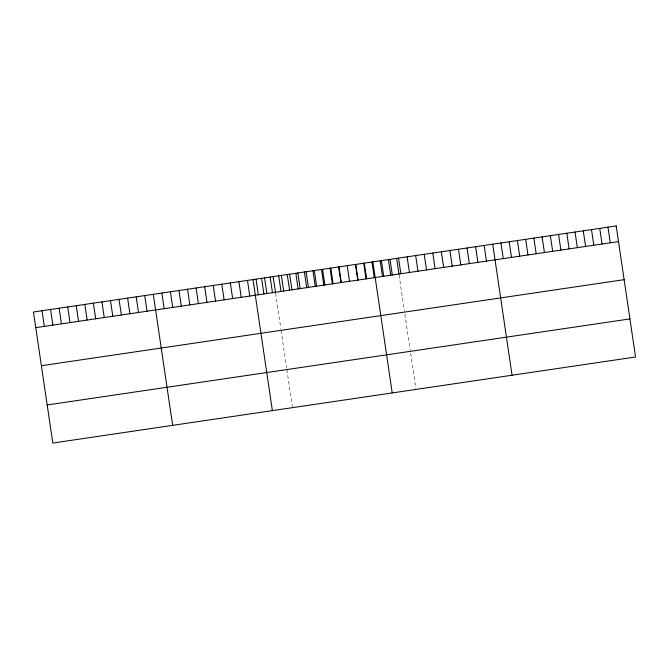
<?xml version="1.0" encoding="UTF-8"?>
<svg xmlns="http://www.w3.org/2000/svg" width="669" height="669" viewBox="0 0 669 669"><rect width="100%" height="100%" fill="white"/><g stroke="black" fill="none" stroke-linecap="round" stroke-linejoin="round"><path stroke-width="0.5" stroke-dasharray="3.35 2.51" d="M399.084 274.967L404.427 311.144M404.854 314.062L410.214 350.355M410.641 353.24L415.842 388.463M275.603 293.206L280.804 328.429M281.08 330.335L286.583 367.607M286.876 369.572L292.361 406.693"/><path stroke-width="1" d="M35.758 327.651L618.507 241.593M41.386 365.726L624.135 279.675M47.173 404.962L629.93 318.912M607.97 227.167L610.279 242.814M599.733 228.388L602.041 244.026M591.505 229.601L593.813 245.239M583.268 230.822L585.584 246.46M575.039 232.034L577.347 247.672M566.81 233.247L569.118 248.893M558.573 234.468L560.881 250.106M550.344 235.68L552.653 251.318M542.107 236.893L544.424 252.539M533.879 238.114L536.187 253.752M525.65 239.326L527.958 254.964M517.413 240.539L519.721 256.185M509.184 241.76L511.492 257.398M500.947 242.972L503.264 258.619M492.719 244.193L512.069 375.225M484.155 245.456L486.463 261.094M475.6 246.719L477.909 262.357M467.037 247.982L469.345 263.619M458.474 249.244L460.782 264.891M449.911 250.507L452.227 266.153M441.356 251.778L443.664 267.416M432.793 253.041L435.101 268.679M424.23 254.304L426.546 269.942M415.675 255.566L417.983 271.204M407.112 256.829L409.42 272.475M398.548 258.092L400.856 273.738M396.633 258.376L398.941 274.022M389.994 259.363L392.302 275.001M388.396 259.597L390.713 275.235M381.43 260.626L383.738 276.264M380.168 260.81L382.476 276.448M372.867 261.888L392.218 392.92M371.939 262.022L374.247 277.668M364.304 263.151L366.62 278.789M363.702 263.243L366.01 278.881M355.749 264.414L358.057 280.06M355.473 264.456L357.781 280.094M347.236 265.668L349.494 281.323M339.007 266.889L341.315 282.527M338.623 266.948L340.939 282.586M330.779 268.102L333.087 283.748M330.068 268.21L332.376 283.848M322.542 269.323L324.85 284.961M321.505 269.473L323.813 285.111M314.313 270.535L316.621 286.173M312.941 270.736L315.25 286.374M306.076 271.748L308.392 287.394M304.387 271.999L306.695 287.645M297.847 272.969L300.155 288.607M295.823 273.261L298.131 288.908M289.618 274.181L291.927 289.819M287.26 274.533L289.568 290.17M281.381 275.394L283.689 291.04M278.697 275.795L281.013 291.433M273.153 276.615L275.461 292.253M270.142 277.058L272.45 292.696M264.589 277.878L266.898 293.515M261.579 278.321L263.887 293.959M256.026 279.14L258.334 294.778M253.016 279.583L272.367 410.624M247.471 280.403L249.78 296.049M238.908 281.666L241.216 297.312M230.345 282.937L232.653 298.575M221.782 284.2L224.098 299.837M213.227 285.462L215.535 301.1M204.664 286.725L206.972 302.363M196.101 287.988L198.417 303.634M187.546 289.251L189.854 304.897M178.983 290.522L181.291 306.159M170.419 291.784L172.727 307.422M161.865 293.047L164.173 308.685M153.301 294.31L172.652 425.35M144.738 295.573L147.046 311.219M136.175 296.835L138.491 312.482M127.62 298.106L129.928 313.744M119.057 299.369L121.365 315.007M110.494 300.632L112.81 316.27M101.939 301.895L104.247 317.532M93.376 303.157L95.684 318.804M84.812 304.42L87.121 320.066M76.258 305.691L78.566 321.329M67.694 306.954L70.002 322.592M59.131 308.217L61.439 323.855M50.568 309.479L52.884 325.117M42.013 310.742L44.321 326.388M616.199 225.955L33.45 312.005L52.801 443.045L635.55 356.995L616.199 225.955"/></g></svg>
